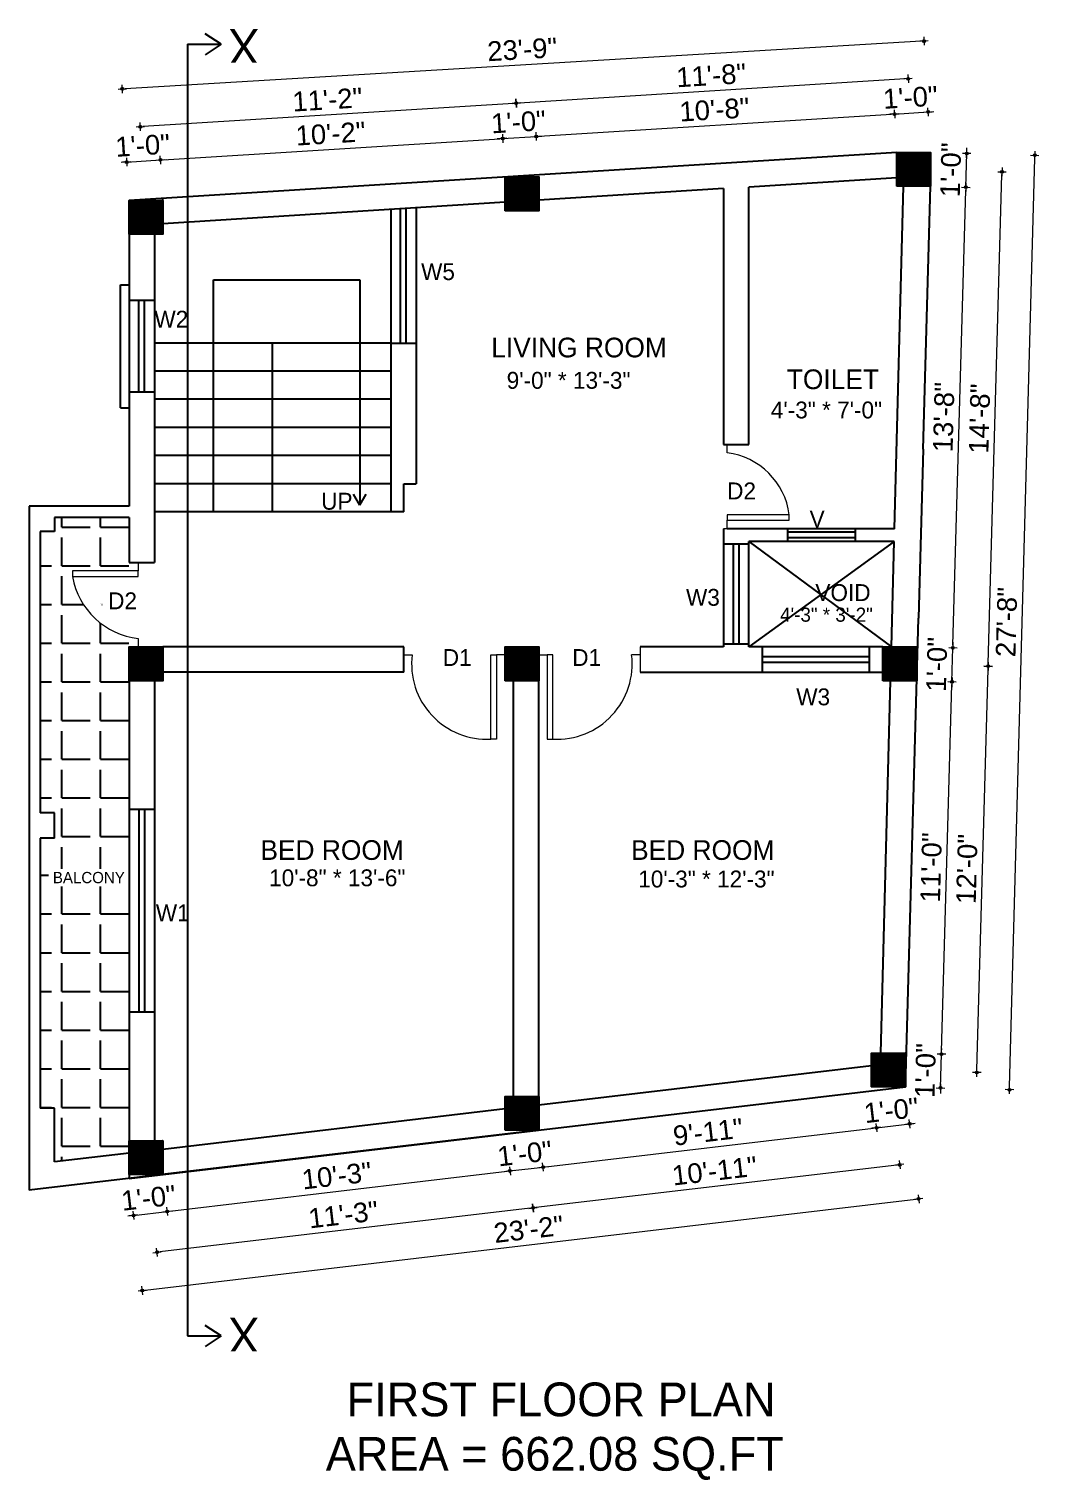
# Model space of a CAD drawing. Header units: inches. Extents: x 10143 to 33197, y -150 to 3760.
# Drawn here: x 22016 to 22375, y 1421 to 1937 of the extents above; entities that cross this region are included whole.
import ezdxf
from ezdxf.enums import TextEntityAlignment as Align

# ---------------------------------------------------------------- set-up
doc = ezdxf.new("R2010")
doc.units = ezdxf.units.IN
doc.header["$LTSCALE"] = 0.5
doc.header["$MEASUREMENT"] = 0
doc.header["$PDMODE"] = 66
for name, color, linetype, lineweight in [('0.13', 2, 'Continuous', 13), ('DW TEXT', 92, 'Continuous', 15), ('ELEVATION', 85, 'Continuous', 9), ('hatch', 9, 'Continuous', 0), ('Toilet', 7, 'Continuous', 25)]:
    doc.layers.add(name, color=color, linetype=linetype, lineweight=lineweight)
doc.styles.add('CEN', font='GOTHIC.TTF')
doc.styles.get("Standard").update_dxf_attribs({"font": 'arial.ttf'})
doc.dimstyles.new('S8', dxfattribs={"dimtxt": 5, "dimasz": 1, "dimexe": 6, "dimexo": 18, "dimgap": 1.9375, "dimtad": 1, "dimdec": 0, "dimzin": 3, "dimdsep": 46, "dimlunit": 4, "dimtxsty": 'Standard', "dimblk": 'dot 2', "dimcen": 12, "dimse1": 1, "dimse2": 1, "dimclrd": 1, "dimclre": 1, "dimclrt": 256, "dimadec": 0, "dimazin": 0, "dimtfac": 0.75, "dimtdec": 0, "dimtix": 1, "dimtmove": 1, "dimatfit": 3, "dimldrblk": 'DOT', "dimfxl": 1, "dimtolj": 1, "dimtzin": 0, "dimlwd": 9, "dimlwe": 9, "dimarcsym": 0})
pattern_1 = [(135, (22310.23322, -1856.22724), (-0.0883883476, -0.0883883476), [])]

# ---------------------------------------------------------------- blocks, each defined once
blk = doc.blocks.new('dot1')
at = {"layer": 'hatch'}
h = blk.add_hatch(color=256, dxfattribs=at)
edge = h.paths.add_edge_path()
edge.add_arc((0, 0), 1, 0, 360)
for p, q in [((3, 0), (-3, 0)), ((0, 3), (0, -3))]:
    blk.add_line(p, q, dxfattribs=at)
blk.add_circle((0, 0), 1, dxfattribs=at)
blk = doc.blocks.new('dot 2')
at = {"layer": 'hatch', "xscale": 0.5, "yscale": 0.5, "zscale": 0.5}
blk.add_blockref('dot1', (0, 0), dxfattribs=at)
blk = doc.blocks.new('*D1510')
at = {"layer": 'Defpoints', "color": 0, "transparency": 16777216}
for p in [(22051.38, 1528.5), (22063.38, 1529.92), (22064.93, 1516.8)]:
    blk.add_point(p, dxfattribs=at)
at = {"layer": 'Toilet', "color": 1, "lineweight": 9, "transparency": 16777216}
for p, q in [((22052.93, 1515.39), (22064.93, 1516.8)), ((22065.92, 1516.92), (22066.92, 1517.04)), ((22051.94, 1515.27), (22050.94, 1515.15))]:
    blk.add_line(p, q, dxfattribs=at)
for p, rotation in [((22052.93, 1515.39), 6.727351048226113), ((22064.93, 1516.8), 186.7273510482261)]:
    blk.add_blockref('dot 2', p, dxfattribs=dict(at, rotation=rotation))
at = {"layer": 'Toilet', "transparency": 16777216, "insert": (22058.29, 1521.57), "char_height": 7, "attachment_point": 5, "rotation": 6.7274}
blk.add_mtext('\\A1;1\'-0"', dxfattribs=at)
blk = doc.blocks.new('_Dot')
at = {"color": 0, "linetype": 'ByBlock', "lineweight": -2}
blk.add_line((-0.5, 0), (-1, 0), dxfattribs=at)
at = {"color": 0, "linetype": 'ByBlock', "const_width": 0.5}
blk.add_lwpolyline([(-0.25, 0, 1), (0.25, 0, 1)], format="xyb", close=True, dxfattribs=at)
blk = doc.blocks.new('*D1511')
at = {"layer": 'Defpoints', "color": 0, "transparency": 16777216}
for p in [(22185.01, 1545.68), (22063.38, 1529.92), (22186.72, 1531.17)]:
    blk.add_point(p, dxfattribs=at)
at = {"layer": 'Toilet', "color": 1, "lineweight": 9, "transparency": 16777216}
blk.add_line((22065.92, 1516.92), (22185.72, 1531.05), dxfattribs=at)
for p, rotation in [((22186.72, 1531.17), 6.727351048253007), ((22064.93, 1516.8), 186.727351048253)]:
    blk.add_blockref('dot 2', p, dxfattribs=dict(at, rotation=rotation))
at = {"layer": 'Toilet', "transparency": 16777216, "insert": (22125.18, 1529.46), "char_height": 7, "attachment_point": 5, "rotation": 6.7274}
blk.add_mtext('\\A1;10\'-3"', dxfattribs=at)
blk = doc.blocks.new('*D1512')
at = {"layer": 'Defpoints', "color": 0, "transparency": 16777216}
for p in [(22185.01, 1545.68), (22197.01, 1545.68), (22198.55, 1532.56)]:
    blk.add_point(p, dxfattribs=at)
at = {"layer": 'Toilet', "color": 1, "lineweight": 9, "transparency": 16777216}
for p, q in [((22186.72, 1531.17), (22198.55, 1532.56)), ((22199.55, 1532.68), (22200.54, 1532.8)), ((22185.72, 1531.05), (22184.73, 1530.93))]:
    blk.add_line(p, q, dxfattribs=at)
for p, rotation in [((22186.72, 1531.17), 6.727351048252972), ((22198.55, 1532.56), 186.727351048253)]:
    blk.add_blockref('dot 2', p, dxfattribs=dict(at, rotation=rotation))
at = {"layer": 'Toilet', "transparency": 16777216, "insert": (22191.99, 1537.34), "char_height": 7, "attachment_point": 5, "rotation": 6.7274}
blk.add_mtext('\\A1;1\'-0"', dxfattribs=at)
blk = doc.blocks.new('*D1513')
at = {"layer": 'Defpoints', "color": 0, "transparency": 16777216}
for p in [(22315.28, 1561.05), (22197.01, 1545.68), (22317, 1546.54)]:
    blk.add_point(p, dxfattribs=at)
at = {"layer": 'Toilet', "color": 1, "lineweight": 9, "transparency": 16777216}
blk.add_line((22199.55, 1532.68), (22316, 1546.42), dxfattribs=at)
for p, rotation in [((22317, 1546.54), 6.727351048253007), ((22198.55, 1532.56), 186.727351048253)]:
    blk.add_blockref('dot 2', p, dxfattribs=dict(at, rotation=rotation))
at = {"layer": 'Toilet', "transparency": 16777216, "insert": (22257.13, 1545.02), "char_height": 7, "attachment_point": 5, "rotation": 6.7274}
blk.add_mtext('\\A1;9\'-11"', dxfattribs=at)
blk = doc.blocks.new('*D1514')
at = {"layer": 'Defpoints', "color": 0, "transparency": 16777216}
for p in [(22315.28, 1561.05), (22327.28, 1561.05), (22328.83, 1547.93)]:
    blk.add_point(p, dxfattribs=at)
at = {"layer": 'Toilet', "color": 1, "lineweight": 9, "transparency": 16777216}
for p, q in [((22317, 1546.54), (22328.83, 1547.93)), ((22329.82, 1548.05), (22330.82, 1548.17)), ((22316, 1546.42), (22315.01, 1546.3))]:
    blk.add_line(p, q, dxfattribs=at)
for p, rotation in [((22317, 1546.54), 6.727351048252972), ((22328.83, 1547.93), 186.727351048253)]:
    blk.add_blockref('dot 2', p, dxfattribs=dict(at, rotation=rotation))
at = {"layer": 'Toilet', "transparency": 16777216, "insert": (22322.27, 1552.71), "char_height": 7, "attachment_point": 5, "rotation": 6.7274}
blk.add_mtext('\\A1;1\'-0"', dxfattribs=at)
blk = doc.blocks.new('*D1492')
at = {"layer": 'Defpoints', "color": 0, "transparency": 16777216}
for p in [(22321.28, 1567.05), (22191.01, 1551.68), (22194.97, 1518.04)]:
    blk.add_point(p, dxfattribs=at)
at = {"layer": 'Toilet', "color": 1, "lineweight": 9, "transparency": 16777216}
blk.add_line((22324.26, 1533.29), (22195.97, 1518.15), dxfattribs=at)
for p, rotation in [((22325.25, 1533.4), 6.727351048225874), ((22194.97, 1518.04), 186.7273510482259)]:
    blk.add_blockref('dot 2', p, dxfattribs=dict(at, rotation=rotation))
at = {"layer": 'Toilet', "transparency": 16777216, "insert": (22259.47, 1531.19), "char_height": 7, "attachment_point": 5, "rotation": 6.7274}
blk.add_mtext('\\A1;10\'-11"', dxfattribs=at)
blk = doc.blocks.new('*D1493')
at = {"layer": 'Defpoints', "color": 0, "transparency": 16777216}
for p in [(22191.01, 1551.68), (22057.38, 1535.92), (22061.35, 1502.27)]:
    blk.add_point(p, dxfattribs=at)
at = {"layer": 'Toilet', "color": 1, "lineweight": 9, "transparency": 16777216}
blk.add_line((22193.98, 1517.92), (22062.35, 1502.39), dxfattribs=at)
for p, rotation in [((22194.97, 1518.04), 6.727351048253131), ((22061.35, 1502.27), 186.7273510482531)]:
    blk.add_blockref('dot 2', p, dxfattribs=dict(at, rotation=rotation))
at = {"layer": 'Toilet', "transparency": 16777216, "insert": (22127.52, 1515.63), "char_height": 7, "attachment_point": 5, "rotation": 6.7274}
blk.add_mtext('\\A1;11\'-3"', dxfattribs=at)
blk = doc.blocks.new('*D1494')
at = {"layer": 'Defpoints', "color": 0, "transparency": 16777216}
for p in [(22327.28, 1561.05), (22051.38, 1528.5), (22331.98, 1521.25)]:
    blk.add_point(p, dxfattribs=at)
at = {"layer": 'Toilet', "color": 1, "lineweight": 9, "transparency": 16777216}
blk.add_line((22057.07, 1488.82), (22330.99, 1521.13), dxfattribs=at)
for p, rotation in [((22331.98, 1521.25), 6.727351048225743), ((22056.08, 1488.7), 186.7273510482257)]:
    blk.add_blockref('dot 2', p, dxfattribs=dict(at, rotation=rotation))
at = {"layer": 'Toilet', "transparency": 16777216, "insert": (22193.38, 1510.45), "char_height": 7, "attachment_point": 5, "rotation": 6.7274}
blk.add_mtext('\\A1;23\'-2"', dxfattribs=at)
blk = doc.blocks.new('*D1495')
at = {"layer": 'Defpoints', "color": 0, "transparency": 16777216}
for p in [(22325.33, 1711.41), (22356.71, 1710.53), (22321.28, 1567.05)]:
    blk.add_point(p, dxfattribs=at)
at = {"layer": 'Toilet', "color": 1, "lineweight": 9, "transparency": 16777216}
blk.add_line((22352.69, 1567.17), (22356.69, 1709.53), dxfattribs=at)
for p, rotation in [((22356.71, 1710.53), 88.39404783827474), ((22352.67, 1566.17), 268.3940478382747)]:
    blk.add_blockref('dot 2', p, dxfattribs=dict(at, rotation=rotation))
at = {"layer": 'Toilet', "transparency": 16777216, "insert": (22349.18, 1638.5), "char_height": 7, "attachment_point": 5, "rotation": 88.394}
blk.add_mtext('\\A1;12\'-0"', dxfattribs=at)
blk = doc.blocks.new('*D1496')
at = {"layer": 'Defpoints', "color": 0, "transparency": 16777216}
for p in [(22330.26, 1887.14), (22361.64, 1886.26), (22325.33, 1711.41)]:
    blk.add_point(p, dxfattribs=at)
at = {"layer": 'Toilet', "color": 1, "lineweight": 9, "transparency": 16777216}
blk.add_line((22356.74, 1711.53), (22361.61, 1885.26), dxfattribs=at)
for p, rotation in [((22361.64, 1886.26), 88.3940478382136), ((22356.71, 1710.53), 268.3940478382136)]:
    blk.add_blockref('dot 2', p, dxfattribs=dict(at, rotation=rotation))
at = {"layer": 'Toilet', "transparency": 16777216, "insert": (22353.67, 1798.55), "char_height": 7, "attachment_point": 5, "rotation": 88.394}
blk.add_mtext('\\A1;14\'-8"', dxfattribs=at)
blk = doc.blocks.new('*D1491')
at = {"layer": 'Defpoints', "color": 0, "transparency": 16777216}
for p in [(22327.62, 1573.05), (22340.13, 1572.69), (22327.28, 1561.05)]:
    blk.add_point(p, dxfattribs=at)
at = {"layer": 'Toilet', "color": 1, "lineweight": 9, "transparency": 16777216}
for p, q in [((22340.16, 1573.69), (22340.19, 1574.69)), ((22339.79, 1560.69), (22340.13, 1572.69)), ((22339.77, 1559.69), (22339.74, 1558.7))]:
    blk.add_line(p, q, dxfattribs=at)
for p, rotation in [((22340.13, 1572.69), 268.3940478382726), ((22339.79, 1560.69), 88.39404783827257)]:
    blk.add_blockref('dot 2', p, dxfattribs=dict(at, rotation=rotation))
at = {"layer": 'Toilet', "transparency": 16777216, "insert": (22334.45, 1566.85), "char_height": 7, "attachment_point": 5, "rotation": 88.394}
blk.add_mtext('\\A1;1\'-0"', dxfattribs=at)
blk = doc.blocks.new('*D1497')
at = {"layer": 'Defpoints', "color": 0, "transparency": 16777216}
for p in [(22331.33, 1705.41), (22343.84, 1705.06), (22327.62, 1573.05)]:
    blk.add_point(p, dxfattribs=at)
at = {"layer": 'Toilet', "color": 1, "lineweight": 9, "transparency": 16777216}
blk.add_line((22340.16, 1573.69), (22343.81, 1704.06), dxfattribs=at)
for p, rotation in [((22343.84, 1705.06), 88.3940478382136), ((22340.13, 1572.69), 268.3940478382136)]:
    blk.add_blockref('dot 2', p, dxfattribs=dict(at, rotation=rotation))
at = {"layer": 'Toilet', "transparency": 16777216, "insert": (22336.48, 1639.03), "char_height": 7, "attachment_point": 5, "rotation": 88.394}
blk.add_mtext('\\A1;11\'-0"', dxfattribs=at)
blk = doc.blocks.new('*D1498')
at = {"layer": 'Defpoints', "color": 0, "transparency": 16777216}
for p in [(22331.33, 1717.41), (22344.18, 1717.05), (22331.33, 1705.41)]:
    blk.add_point(p, dxfattribs=at)
at = {"layer": 'Toilet', "color": 1, "lineweight": 9, "transparency": 16777216}
for p, q in [((22344.21, 1718.05), (22344.23, 1719.05)), ((22343.84, 1705.06), (22344.18, 1717.05)), ((22343.81, 1704.06), (22343.79, 1703.06))]:
    blk.add_line(p, q, dxfattribs=at)
for p, rotation in [((22344.18, 1717.05), 268.3940478382136), ((22343.84, 1705.06), 88.39404783821358)]:
    blk.add_blockref('dot 2', p, dxfattribs=dict(at, rotation=rotation))
at = {"layer": 'Toilet', "transparency": 16777216, "insert": (22338.5, 1711.21), "char_height": 7, "attachment_point": 5, "rotation": 88.394}
blk.add_mtext('\\A1;1\'-0"', dxfattribs=at)
blk = doc.blocks.new('*D1499')
at = {"layer": 'Defpoints', "color": 0, "transparency": 16777216}
for p in [(22336.26, 1881.14), (22348.77, 1880.79), (22331.33, 1717.41)]:
    blk.add_point(p, dxfattribs=at)
at = {"layer": 'Toilet', "color": 1, "lineweight": 9, "transparency": 16777216}
blk.add_line((22344.21, 1718.05), (22348.74, 1879.79), dxfattribs=at)
for p, rotation in [((22348.77, 1880.79), 88.3940478382136), ((22344.18, 1717.05), 268.3940478382136)]:
    blk.add_blockref('dot 2', p, dxfattribs=dict(at, rotation=rotation))
at = {"layer": 'Toilet', "transparency": 16777216, "insert": (22340.96, 1799.07), "char_height": 7, "attachment_point": 5, "rotation": 88.394}
blk.add_mtext('\\A1;13\'-8"', dxfattribs=at)
blk = doc.blocks.new('*D1500')
at = {"layer": 'Defpoints', "color": 0, "transparency": 16777216}
for p in [(22336.26, 1893.14), (22349.1, 1892.78), (22336.26, 1881.14)]:
    blk.add_point(p, dxfattribs=at)
at = {"layer": 'Toilet', "color": 1, "lineweight": 9, "transparency": 16777216}
for p, q in [((22348.77, 1880.79), (22349.1, 1892.78)), ((22349.13, 1893.78), (22349.16, 1894.78)), ((22348.74, 1879.79), (22348.71, 1878.79))]:
    blk.add_line(p, q, dxfattribs=at)
for p, rotation in [((22349.1, 1892.78), 268.3940478382136), ((22348.77, 1880.79), 88.39404783821358)]:
    blk.add_blockref('dot 2', p, dxfattribs=dict(at, rotation=rotation))
at = {"layer": 'Toilet', "transparency": 16777216, "insert": (22343.43, 1886.94), "char_height": 7, "attachment_point": 5, "rotation": 88.394}
blk.add_mtext('\\A1;1\'-0"', dxfattribs=at)
blk = doc.blocks.new('*D1501')
at = {"layer": 'Defpoints', "color": 0, "transparency": 16777216}
for p in [(22336.26, 1893.14), (22373.28, 1892.14), (22327.28, 1561.05)]:
    blk.add_point(p, dxfattribs=at)
at = {"layer": 'Toilet', "color": 1, "lineweight": 9, "transparency": 16777216}
blk.add_line((22364.33, 1561.04), (22373.25, 1891.14), dxfattribs=at)
for p, rotation in [((22373.28, 1892.14), 88.45204859075596), ((22364.3, 1560.04), 268.452048590756)]:
    blk.add_blockref('dot 2', p, dxfattribs=dict(at, rotation=rotation))
at = {"layer": 'Toilet', "transparency": 16777216, "insert": (22363.28, 1726.24), "char_height": 7, "attachment_point": 5, "rotation": 88.452}
blk.add_mtext('\\A1;27\'-8"', dxfattribs=at)
blk = doc.blocks.new('*D1502')
at = {"layer": 'Defpoints', "color": 0, "transparency": 16777216}
for p in [(22062.53, 1890.49), (22051.38, 1876.09), (22063.38, 1876.84)]:
    blk.add_point(p, dxfattribs=at)
at = {"layer": 'Toilet', "color": 1, "lineweight": 9, "transparency": 16777216}
for p, q in [((22049.53, 1889.68), (22048.54, 1889.62)), ((22050.53, 1889.74), (22062.53, 1890.49)), ((22063.53, 1890.55), (22064.53, 1890.61))]:
    blk.add_line(p, q, dxfattribs=at)
for p, rotation in [((22050.53, 1889.74), 3.575827605927389), ((22062.53, 1890.49), 183.5758276059273)]:
    blk.add_blockref('dot 2', p, dxfattribs=dict(at, rotation=rotation))
at = {"layer": 'Toilet', "transparency": 16777216, "insert": (22056.19, 1895.62), "char_height": 7, "attachment_point": 5, "rotation": 3.5758}
blk.add_mtext('\\A1;1\'-0"', dxfattribs=at)
blk = doc.blocks.new('*D1503')
at = {"layer": 'Defpoints', "color": 0, "transparency": 16777216}
for p in [(22184.15, 1898.09), (22185.01, 1884.44), (22063.38, 1876.84)]:
    blk.add_point(p, dxfattribs=at)
at = {"layer": 'Toilet', "color": 1, "lineweight": 9, "transparency": 16777216}
blk.add_line((22063.53, 1890.55), (22183.16, 1898.03), dxfattribs=at)
for p, rotation in [((22184.15, 1898.09), 3.57582760592538), ((22062.53, 1890.49), 183.5758276059254)]:
    blk.add_blockref('dot 2', p, dxfattribs=dict(at, rotation=rotation))
at = {"layer": 'Toilet', "transparency": 16777216, "insert": (22123, 1899.79), "char_height": 7, "attachment_point": 5, "rotation": 3.5758}
blk.add_mtext('\\A1;10\'-2"', dxfattribs=at)
blk = doc.blocks.new('*D1504')
at = {"layer": 'Defpoints', "color": 0, "transparency": 16777216}
for p in [(22196.11, 1898.84), (22185.01, 1884.44), (22197.01, 1884.44)]:
    blk.add_point(p, dxfattribs=at)
at = {"layer": 'Toilet', "color": 1, "lineweight": 9, "transparency": 16777216}
for p, q in [((22183.16, 1898.03), (22182.16, 1897.97)), ((22184.15, 1898.09), (22196.11, 1898.84)), ((22197.1, 1898.9), (22198.1, 1898.96))]:
    blk.add_line(p, q, dxfattribs=at)
for p, rotation in [((22184.15, 1898.09), 3.57582760592531), ((22196.11, 1898.84), 183.5758276059253)]:
    blk.add_blockref('dot 2', p, dxfattribs=dict(at, rotation=rotation))
at = {"layer": 'Toilet', "transparency": 16777216, "insert": (22189.79, 1903.96), "char_height": 7, "attachment_point": 5, "rotation": 3.5758}
blk.add_mtext('\\A1;1\'-0"', dxfattribs=at)
blk = doc.blocks.new('*D1505')
at = {"layer": 'Defpoints', "color": 0, "transparency": 16777216}
for p in [(22323.41, 1906.79), (22324.26, 1893.14), (22197.01, 1884.44)]:
    blk.add_point(p, dxfattribs=at)
at = {"layer": 'Toilet', "color": 1, "lineweight": 9, "transparency": 16777216}
blk.add_line((22197.1, 1898.9), (22322.41, 1906.73), dxfattribs=at)
for p, rotation in [((22323.41, 1906.79), 3.57582760592538), ((22196.11, 1898.84), 183.5758276059254)]:
    blk.add_blockref('dot 2', p, dxfattribs=dict(at, rotation=rotation))
at = {"layer": 'Toilet', "transparency": 16777216, "insert": (22259.41, 1908.32), "char_height": 7, "attachment_point": 5, "rotation": 3.5758}
blk.add_mtext('\\A1;10\'-8"', dxfattribs=at)
blk = doc.blocks.new('*D1506')
at = {"layer": 'Defpoints', "color": 0, "transparency": 16777216}
for p in [(22335.36, 1907.54), (22324.26, 1893.14), (22336.26, 1893.14)]:
    blk.add_point(p, dxfattribs=at)
at = {"layer": 'Toilet', "color": 1, "lineweight": 9, "transparency": 16777216}
for p, q in [((22322.41, 1906.73), (22321.41, 1906.67)), ((22323.41, 1906.79), (22335.36, 1907.54)), ((22336.36, 1907.6), (22337.36, 1907.66))]:
    blk.add_line(p, q, dxfattribs=at)
for p, rotation in [((22323.41, 1906.79), 3.57582760592539), ((22335.36, 1907.54), 183.5758276059254)]:
    blk.add_blockref('dot 2', p, dxfattribs=dict(at, rotation=rotation))
at = {"layer": 'Toilet', "transparency": 16777216, "insert": (22329.04, 1912.67), "char_height": 7, "attachment_point": 5, "rotation": 3.5758}
blk.add_mtext('\\A1;1\'-0"', dxfattribs=at)
blk = doc.blocks.new('*D1507')
at = {"layer": 'Defpoints', "color": 0, "transparency": 16777216}
for p in [(22188.99, 1910.65), (22330.26, 1887.14), (22191.01, 1878.44)]:
    blk.add_point(p, dxfattribs=at)
at = {"layer": 'Toilet', "color": 1, "lineweight": 9, "transparency": 16777216}
blk.add_line((22327.25, 1919.29), (22189.99, 1910.71), dxfattribs=at)
for p, rotation in [((22328.25, 1919.35), 3.575843646370442), ((22188.99, 1910.65), 183.5758436463704)]:
    blk.add_blockref('dot 2', p, dxfattribs=dict(at, rotation=rotation))
at = {"layer": 'Toilet', "transparency": 16777216, "insert": (22258.28, 1920.5), "char_height": 7, "attachment_point": 5, "rotation": 3.5758}
blk.add_mtext('\\A1;11\'-8"', dxfattribs=at)
blk = doc.blocks.new('*D1508')
at = {"layer": 'Defpoints', "color": 0, "transparency": 16777216}
for p in [(22055.37, 1902.3), (22191.01, 1878.44), (22057.38, 1870.09)]:
    blk.add_point(p, dxfattribs=at)
at = {"layer": 'Toilet', "color": 1, "lineweight": 9, "transparency": 16777216}
blk.add_line((22188, 1910.59), (22056.37, 1902.36), dxfattribs=at)
for p, rotation in [((22188.99, 1910.65), 3.575843646351178), ((22055.37, 1902.3), 183.5758436463512)]:
    blk.add_blockref('dot 2', p, dxfattribs=dict(at, rotation=rotation))
at = {"layer": 'Toilet', "transparency": 16777216, "insert": (22121.84, 1911.92), "char_height": 7, "attachment_point": 5, "rotation": 3.5758}
blk.add_mtext('\\A1;11\'-2"', dxfattribs=at)
blk = doc.blocks.new('*D1509')
at = {"layer": 'Defpoints', "color": 0, "transparency": 16777216}
for p in [(22049.01, 1915.7), (22336.26, 1893.14), (22051.38, 1876.09)]:
    blk.add_point(p, dxfattribs=at)
at = {"layer": 'Toilet', "color": 1, "lineweight": 9, "transparency": 16777216}
blk.add_line((22332.89, 1932.69), (22050.01, 1915.76), dxfattribs=at)
for p, rotation in [((22333.89, 1932.75), 3.425574687814992), ((22049.01, 1915.7), 183.425574687815)]:
    blk.add_blockref('dot 2', p, dxfattribs=dict(at, rotation=rotation))
at = {"layer": 'Toilet', "transparency": 16777216, "insert": (22191.12, 1929.73), "char_height": 7, "attachment_point": 5, "rotation": 3.4256}
blk.add_mtext('\\A1;23\'-9"', dxfattribs=at)

msp = doc.modelspace()

# ---------------------------------------------------------------- hatches: boundary and pattern name
at = {"layer": 'Toilet'}
h = msp.add_hatch(dxfattribs=at)
h.set_pattern_fill('ANSI31', color=256, angle=90)
h.set_pattern_definition(pattern_1)
h.paths.add_polyline_path([(22324.26, 1893.14), (22324.26, 1881.14), (22336.26, 1881.14), (22336.26, 1893.14), (22324.26, 1893.14)])
h = msp.add_hatch(dxfattribs=at)
h.set_pattern_fill('ANSI31', color=256, angle=90)
h.set_pattern_definition(pattern_1)
h.paths.add_polyline_path([(22063.38, 1541.92), (22051.38, 1541.92), (22051.38, 1529.92), (22063.38, 1529.92)])
h.paths.add_polyline_path([(22063.38, 1717.41), (22051.38, 1717.41), (22051.38, 1705.41), (22063.38, 1705.41)])
h.paths.add_polyline_path([(22063.38, 1876.09), (22051.38, 1876.09), (22051.38, 1864.09), (22063.38, 1864.09)])
h.paths.add_polyline_path([(22197.01, 1884.44), (22185.01, 1884.44), (22185.01, 1872.44), (22197.01, 1872.44)])
h.paths.add_polyline_path([(22331.33, 1717.41), (22319.33, 1717.41), (22319.33, 1705.41), (22331.33, 1705.41)])
h.paths.add_polyline_path([(22315.28, 1561.05), (22327.28, 1561.05), (22327.28, 1573.05), (22315.28, 1573.05)])
h.paths.add_polyline_path([(22197.01, 1557.68), (22185.01, 1557.68), (22185.01, 1545.68), (22197.01, 1545.68)])
h.paths.add_polyline_path([(22185.01, 1705.41), (22197.01, 1705.41), (22197.01, 1717.41), (22185.01, 1717.41)])
h = msp.add_hatch(dxfattribs=at)
h.set_pattern_fill('ANGLE', color=256, scale=50)
h.set_pattern_definition([(0, (0, 0), (0, 13.75), [10, -3.75]), (90, (0, 0), (-13.75, 8e-16), [10, -3.75])])
edge = h.paths.add_edge_path()
edge.add_line((22051.38, 1717.41), (22054.64, 1717.41))
edge.add_line((22054.64, 1717.41), (22054.64, 1720.41))
edge.add_arc((22057.7, 1747.14), 26.9, 190.1231, 263.4705, ccw=False)
edge.add_line((22031.22, 1742.41), (22031.22, 1744.41))
edge.add_line((22031.22, 1744.41), (22054.64, 1744.41))
edge.add_line((22054.64, 1744.41), (22054.64, 1747.41))
edge.add_line((22054.64, 1747.41), (22051.88, 1747.41))
edge.add_line((22051.88, 1747.41), (22051.38, 1747.41))
edge.add_line((22051.38, 1747.41), (22051.38, 1763.41))
edge.add_line((22051.38, 1763.41), (22024.82, 1763.41))
edge.add_line((22024.82, 1763.41), (22024.82, 1758.41))
edge.add_line((22024.82, 1758.41), (22019.82, 1758.41))
edge.add_line((22019.82, 1758.41), (22019.82, 1658.5))
edge.add_line((22019.82, 1658.5), (22024.82, 1658.5))
edge.add_line((22024.82, 1658.5), (22024.82, 1649.5))
edge.add_line((22024.82, 1649.5), (22019.82, 1649.5))
edge.add_line((22019.82, 1649.5), (22019.82, 1553.5))
edge.add_line((22019.82, 1553.5), (22024.82, 1553.5))
edge.add_line((22024.82, 1553.5), (22024.82, 1534.43))
edge.add_line((22024.82, 1534.43), (22051.38, 1537.5))
edge.add_line((22051.38, 1537.5), (22051.38, 1541.92))
edge.add_line((22051.38, 1541.92), (22051.38, 1717.41))
h.paths.add_polyline_path([(22022.7, 1632.29), (22051.48, 1632.29), (22051.48, 1638.6), (22022.7, 1638.6)], flags=16)

# ---------------------------------------------------------------- linework, layer by layer
at = {"layer": '0.13', "color": 0, "ltscale": 0.5}
for p, q in [((22266.68, 1789.41), (22262.68, 1789.41)), ((22266.68, 1759.41), (22262.68, 1759.41)), ((22051.88, 1747.41), (22055.88, 1747.41)), ((22051.88, 1717.41), (22055.88, 1717.41)), ((22185.01, 1717.41), (22185.01, 1713.41)), ((22197.01, 1717.41), (22197.01, 1713.41)), ((22233.01, 1717.41), (22233.01, 1708.41))]:
    msp.add_line(p, q, dxfattribs=at)
at = {"layer": 'ELEVATION', "color": 146, "ltscale": 0.25, "true_color": 0x105689}
for p, q in [((22263.92, 1786.41), (22263.92, 1789.41)), ((22286.01, 1764.41), (22263.92, 1764.41)), ((22263.92, 1764.41), (22263.92, 1762.41)), ((22286.01, 1762.41), (22286.01, 1764.41)), ((22263.92, 1759.41), (22263.92, 1762.41)), ((22263.92, 1762.41), (22286.01, 1762.41)), ((22054.64, 1744.41), (22031.22, 1744.41)), ((22031.22, 1744.41), (22031.22, 1742.41)), ((22054.64, 1747.41), (22054.64, 1744.41)), ((22054.64, 1742.41), (22054.64, 1744.41)), ((22031.22, 1742.41), (22054.64, 1742.41)), ((22054.64, 1720.41), (22054.64, 1717.41)), ((22149.01, 1714.65), (22152.01, 1714.65)), ((22180.01, 1684.65), (22180.01, 1714.65)), ((22180.01, 1714.65), (22182.01, 1714.65)), ((22185.01, 1714.65), (22182.01, 1714.65)), ((22182.01, 1714.65), (22182.01, 1684.65)), ((22197.01, 1714.65), (22200.01, 1714.65)), ((22200.01, 1714.65), (22200.01, 1684.65)), ((22202.01, 1714.65), (22200.01, 1714.65)), ((22202.01, 1684.65), (22202.01, 1714.65)), ((22233.01, 1714.65), (22230.01, 1714.65)), ((22182.01, 1684.65), (22180.01, 1684.65)), ((22200.01, 1684.65), (22202.01, 1684.65))]:
    msp.add_line(p, q, dxfattribs=at)
for centre, radius, start, end in [((22260.74, 1761.13), 25.48, 7.3965, 82.8417), ((22057.7, 1747.14), 26.9, 190.1231, 263.4705), ((22178.55, 1711.36), 26.75, 172.938, 273.1121), ((22203.46, 1711.36), 26.75, 266.8879, 7.062)]:
    msp.add_arc(centre, radius, start, end, dxfattribs=at)
at = {"layer": 'Toilet'}
for p, q in [((22084.14, 1931.58), (22078.47, 1935.28)), ((22072.14, 1931.58), (22072.14, 1472.54)), ((22072.14, 1931.58), (22084.14, 1931.58)), ((22084.14, 1931.58), (22078.47, 1927.88)), ((22324.26, 1893.14), (22051.38, 1876.09)), ((22324.26, 1884.12), (22271.68, 1880.84)), ((22262.68, 1880.28), (22197.01, 1876.17)), ((22262.68, 1880.28), (22262.68, 1789.41)), ((22271.68, 1789.41), (22271.68, 1880.84)), ((22323.47, 1759.41), (22326.65, 1881.14)), ((22333.64, 1787.68), (22336.26, 1881.14)), ((22051.38, 1876.09), (22051.38, 1767.41)), ((22063.38, 1876.09), (22063.38, 1876.84)), ((22185.01, 1875.42), (22063.38, 1867.82)), ((22144.38, 1872.88), (22144.38, 1765.41)), ((22147.88, 1825.41), (22147.88, 1873.07)), ((22149.88, 1825.41), (22149.88, 1873.26)), ((22153.38, 1873.45), (22153.38, 1775.41)), ((22060.38, 1864.09), (22060.38, 1747.41)), ((22048.38, 1802.41), (22048.38, 1846.09)), ((22048.38, 1846.09), (22051.38, 1846.09)), ((22081.38, 1765.41), (22081.38, 1847.83)), ((22081.38, 1847.83), (22133.38, 1847.83)), ((22133.38, 1847.83), (22133.38, 1767.8)), ((22051.38, 1840.59), (22060.38, 1840.59)), ((22054.88, 1807.91), (22054.88, 1840.59)), ((22056.88, 1807.91), (22056.88, 1840.59)), ((22102.38, 1825.41), (22060.38, 1825.41)), ((22102.38, 1765.41), (22102.38, 1825.41)), ((22144.38, 1825.41), (22102.38, 1825.41)), ((22102.38, 1765.41), (22102.38, 1825.41)), ((22144.38, 1825.41), (22153.38, 1825.41)), ((22102.38, 1815.41), (22060.38, 1815.41)), ((22144.38, 1815.41), (22102.38, 1815.41)), ((22060.38, 1807.91), (22051.38, 1807.91)), ((22102.38, 1805.41), (22060.38, 1805.41)), ((22144.38, 1805.41), (22102.38, 1805.41)), ((22048.38, 1802.41), (22051.38, 1802.41)), ((22102.38, 1795.41), (22060.38, 1795.41)), ((22144.38, 1795.41), (22102.38, 1795.41)), ((22262.68, 1789.41), (22271.68, 1789.41)), ((22102.38, 1785.41), (22060.38, 1785.41)), ((22144.38, 1785.41), (22102.38, 1785.41)), ((22333.64, 1787.68), (22331.96, 1727.68)), ((22102.38, 1775.41), (22060.38, 1775.41)), ((22144.38, 1775.41), (22102.38, 1775.41)), ((22149.01, 1775.41), (22153.38, 1775.41)), ((22149.01, 1765.41), (22149.01, 1775.41)), ((22133.38, 1767.8), (22131.13, 1771.68)), ((22133.38, 1767.8), (22135.64, 1771.68)), ((22015.82, 1767.41), (22015.82, 1524.31)), ((22051.38, 1767.41), (22015.82, 1767.41)), ((22102.38, 1765.41), (22060.38, 1765.41)), ((22144.38, 1765.41), (22102.38, 1765.41)), ((22149.01, 1765.41), (22144.38, 1765.41)), ((22019.82, 1758.41), (22019.82, 1658.5)), ((22024.82, 1758.41), (22019.82, 1758.41)), ((22051.38, 1763.41), (22024.82, 1763.41)), ((22024.82, 1763.41), (22024.82, 1758.41)), ((22051.38, 1763.41), (22051.38, 1747.41)), ((22262.68, 1759.41), (22262.68, 1717.41)), ((22323.47, 1759.41), (22263.92, 1759.41)), ((22285.52, 1754.91), (22285.52, 1759.41)), ((22309.52, 1754.91), (22309.52, 1759.41)), ((22271.68, 1753.91), (22262.68, 1753.91)), ((22266.18, 1718.41), (22266.18, 1753.91)), ((22268.18, 1718.41), (22268.18, 1753.91)), ((22323.36, 1754.91), (22271.68, 1754.91)), ((22323.36, 1754.91), (22271.68, 1717.41)), ((22271.68, 1754.91), (22322.38, 1717.41)), ((22271.68, 1717.41), (22271.68, 1754.91)), ((22309.52, 1758.16), (22285.52, 1758.16)), ((22309.52, 1756.16), (22285.52, 1756.16)), ((22322.38, 1717.41), (22323.36, 1754.91)), ((22051.38, 1747.41), (22060.38, 1747.41)), ((22327.28, 1561.05), (22331.96, 1727.68)), ((22331.92, 1726.41), (22331.92, 1726.41)), ((22051.38, 1717.41), (22051.38, 1528.5)), ((22149.01, 1717.41), (22063.38, 1717.41)), ((22149.01, 1708.41), (22149.01, 1717.41)), ((22262.68, 1717.41), (22233.01, 1717.41)), ((22271.68, 1718.41), (22262.68, 1718.41)), ((22319.33, 1717.41), (22271.68, 1717.41)), ((22276.5, 1708.41), (22276.5, 1717.41)), ((22314.5, 1708.41), (22314.5, 1717.41)), ((22314.5, 1713.91), (22276.5, 1713.91)), ((22149.01, 1708.41), (22063.38, 1708.41)), ((22233.01, 1708.41), (22319.33, 1708.41)), ((22314.5, 1711.91), (22276.5, 1711.91)), ((22060.38, 1705.41), (22060.38, 1541.92)), ((22188.01, 1557.68), (22188.01, 1705.41)), ((22197.01, 1554.56), (22197.01, 1705.41)), ((22318.61, 1573.05), (22322.06, 1705.41)), ((22024.82, 1658.5), (22019.82, 1658.5)), ((22024.82, 1649.5), (22024.82, 1658.5)), ((22060.38, 1659.66), (22051.38, 1659.66)), ((22054.88, 1659.66), (22054.88, 1587.66)), ((22056.88, 1659.66), (22056.88, 1587.66)), ((22024.82, 1649.5), (22019.82, 1649.5)), ((22019.82, 1649.5), (22019.82, 1553.5)), ((22060.38, 1587.66), (22051.38, 1587.66)), ((22318.61, 1573.05), (22327.62, 1573.05)), ((22197.01, 1554.74), (22315.28, 1568.69)), ((22051.38, 1528.5), (22327.28, 1561.05)), ((22024.82, 1553.5), (22019.82, 1553.5)), ((22024.82, 1534.43), (22024.82, 1553.5)), ((22063.38, 1538.98), (22185.01, 1553.32)), ((22197.01, 1545.68), (22015.82, 1524.31)), ((22051.38, 1537.56), (22024.82, 1534.43)), ((22084.14, 1472.54), (22078.47, 1476.24)), ((22072.14, 1472.54), (22084.14, 1472.54)), ((22084.14, 1472.54), (22078.47, 1468.84))]:
    msp.add_line(p, q, dxfattribs=at)
for points in [[(22324.26, 1881.14), (22324.26, 1893.14), (22336.26, 1893.14), (22336.26, 1881.14)], [(22185.01, 1872.44), (22185.01, 1884.44), (22197.01, 1884.44), (22197.01, 1872.44)], [(22051.38, 1864.09), (22051.38, 1876.09), (22063.38, 1876.09), (22063.38, 1864.09)], [(22051.38, 1705.41), (22051.38, 1717.41), (22063.38, 1717.41), (22063.38, 1705.41)], [(22185.01, 1705.41), (22185.01, 1717.41), (22197.01, 1717.41), (22197.01, 1705.41)], [(22319.33, 1705.41), (22319.33, 1717.41), (22331.33, 1717.41), (22331.33, 1705.41)], [(22315.28, 1561.05), (22315.28, 1573.05), (22327.28, 1573.05), (22327.28, 1561.05)], [(22185.01, 1545.68), (22185.01, 1557.68), (22197.01, 1557.68), (22197.01, 1545.68)], [(22051.38, 1529.92), (22051.38, 1541.92), (22063.38, 1541.92), (22063.38, 1529.92)]]:
    msp.add_lwpolyline(points, close=True, dxfattribs=at)

# ---------------------------------------------------------------- texts
at = {"layer": 'DW TEXT', "ltscale": 0.13, "style": 'CEN'}
for p in [(22092.19, 1931.01), (22092.19, 1473.1)]:
    msp.add_text('X', height=12, rotation=180, dxfattribs=at).set_placement(p, align=Align.MIDDLE_CENTER)
for s, height, p in [('W5', 6, (22161.18, 1850.78)), ('W2', 6, (22066.4, 1833.88)), ('LIVING ROOM ', 7, (22212.61, 1823.82)), ('9\'-0" * 13\'-3"', 6, (22207.59, 1812.16)), ('TOILET', 7, (22301.54, 1812.53)), ('4\'-3" * 7\'-0"', 6, (22299.24, 1801.62)), ('D2', 6, (22269.07, 1772.86)), ('UP', 6, (22125.24, 1769.19)), ('V', 6, (22295.93, 1762.83)), ('W3', 6, (22255.34, 1735.04)), ('VOID', 6, (22305.11, 1736.72)), ('D2', 6, (22049.07, 1733.8)), ('4\'-3" * 3\'-2"', 5, (22299.24, 1728.87)), ('D1', 6, (22168.01, 1713.65)), ('D1', 6, (22214.01, 1713.65)), ('W3', 6, (22294.52, 1699.67)), ('BED ROOM', 7, (22123.54, 1645.23)), ('BED ROOM', 7, (22255.28, 1645.23)), ('BALCONY', 4, (22037.09, 1635.45)), ('10\'-8" * 13\'-6"', 6, (22125.38, 1635.36)), ('10\'-3" * 12\'-3"', 6, (22256.58, 1634.94)), ('W1', 6, (22066.91, 1622.93)), ('FIRST FLOOR PLAN', 12, (22204.91, 1450)), ('AREA = 662.08 SQ.FT ', 12, (22204.91, 1430.66))]:
    msp.add_text(s, height=height, dxfattribs=at).set_placement(p, align=Align.MIDDLE_CENTER)

# ---------------------------------------------------------------- dimensions: what is measured, and where the dimension line sits
at = {"layer": 'Toilet'}
for p1, p2, distance, picture, middle in [((22336.26, 1893.14), (22051.38, 1876.09), -39.68, '*D1509', (22191.12, 1929.73)), ((22330.26, 1887.14), (22191.01, 1878.44), -32.27, '*D1507', (22258.28, 1920.5)), ((22051.38, 1876.09), (22063.38, 1876.84), 13.68, '*D1502', (22056.19, 1895.62)), ((22327.28, 1561.05), (22336.26, 1893.14), -37.03, '*D1501', (22363.28, 1726.24)), ((22321.28, 1567.05), (22325.33, 1711.41), -31.39, '*D1495', (22349.18, 1638.5)), ((22327.28, 1561.05), (22327.62, 1573.05), -12.51, '*D1491', (22334.45, 1566.85)), ((22321.28, 1567.05), (22191.01, 1551.68), 33.88, '*D1492', (22259.47, 1531.19)), ((22051.38, 1528.5), (22327.28, 1561.05), -40.07, '*D1494', (22193.38, 1510.45)), ((22051.38, 1528.5), (22063.38, 1529.92), -13.2, '*D1510', (22058.29, 1521.57))]:
    dim = msp.add_aligned_dim(p1=p1, p2=p2, distance=distance, dimstyle='S8', override={"dimtxt": 7, "dimfxl": 2, "dimfxlon": 1, "dimarcsym": 1}, dxfattribs=at)
    dim.commit()
    dim.dimension.update_dxf_attribs({"geometry": picture, "text_midpoint": middle})
for base, p1, p2, angle, picture, middle in [((22055.37, 1902.3), (22191.01, 1878.44), (22057.38, 1870.09), 3.5758, '*D1508', (22121.84, 1911.92)), ((22323.41, 1906.79), (22197.01, 1884.44), (22324.26, 1893.14), 183.5758, '*D1505', (22259.41, 1908.32)), ((22335.36, 1907.54), (22324.26, 1893.14), (22336.26, 1893.14), 183.5758, '*D1506', (22329.04, 1912.67)), ((22196.11, 1898.84), (22185.01, 1884.44), (22197.01, 1884.44), 183.5758, '*D1504', (22189.79, 1903.96)), ((22184.15, 1898.09), (22063.38, 1876.84), (22185.01, 1884.44), 183.5758, '*D1503', (22123, 1899.79)), ((22349.1, 1892.78), (22336.26, 1881.14), (22336.26, 1893.14), 268.394, '*D1500', (22343.43, 1886.94)), ((22361.64, 1886.26), (22325.33, 1711.41), (22330.26, 1887.14), 268.394, '*D1496', (22353.67, 1798.55)), ((22348.77, 1880.79), (22331.33, 1717.41), (22336.26, 1881.14), 268.394, '*D1499', (22340.96, 1799.07)), ((22344.18, 1717.05), (22331.33, 1705.41), (22331.33, 1717.41), 268.394, '*D1498', (22338.5, 1711.21)), ((22343.84, 1705.06), (22327.62, 1573.05), (22331.33, 1705.41), 268.394, '*D1497', (22336.48, 1639.03)), ((22317, 1546.54), (22197.01, 1545.68), (22315.28, 1561.05), 186.7274, '*D1513', (22257.13, 1545.02)), ((22328.83, 1547.93), (22315.28, 1561.05), (22327.28, 1561.05), 186.7274, '*D1514', (22322.27, 1552.71)), ((22061.35, 1502.27), (22191.01, 1551.68), (22057.38, 1535.92), 6.7274, '*D1493', (22127.52, 1515.63)), ((22186.72, 1531.17), (22063.38, 1529.92), (22185.01, 1545.68), 186.7274, '*D1511', (22125.18, 1529.46)), ((22198.55, 1532.56), (22185.01, 1545.68), (22197.01, 1545.68), 186.7274, '*D1512', (22191.99, 1537.34))]:
    dim = msp.add_linear_dim(base=base, p1=p1, p2=p2, angle=angle, dimstyle='S8', override={"dimtxt": 7, "dimfxl": 2, "dimfxlon": 1, "dimarcsym": 1}, dxfattribs=at)
    dim.commit()
    dim.dimension.update_dxf_attribs({"geometry": picture, "text_midpoint": middle})

doc.saveas('drawing.dxf')
